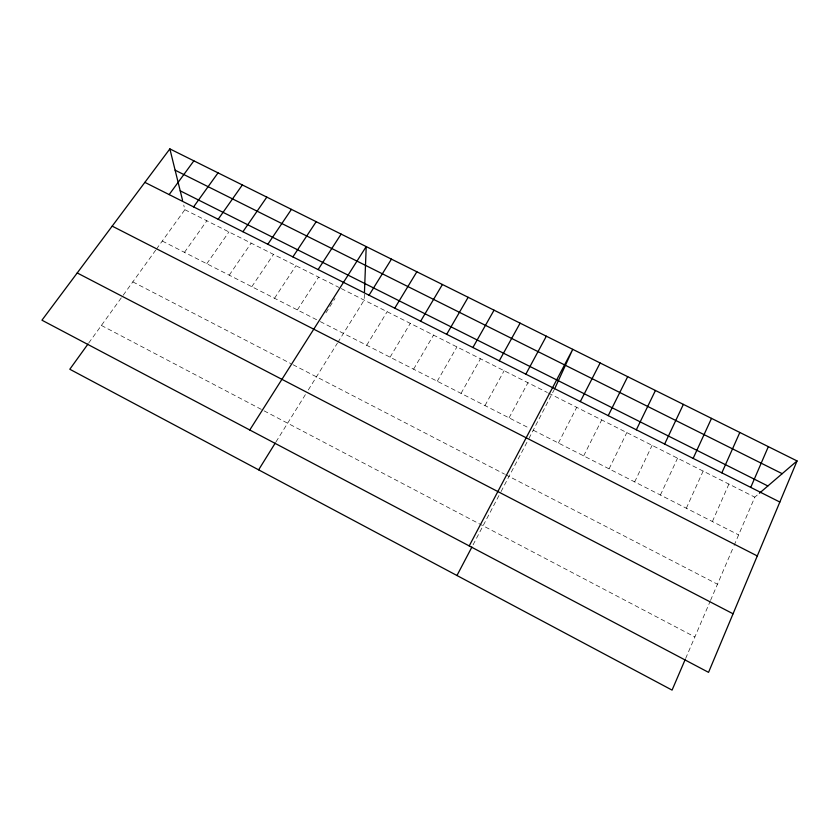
<?xml version="1.0" encoding="UTF-8"?>
<svg xmlns="http://www.w3.org/2000/svg" width="839" height="839" viewBox="0 0 839 839"><rect width="100%" height="100%" fill="white"/><g stroke="black" fill="none" stroke-linecap="round" stroke-linejoin="round"><path stroke-width="0.63" stroke-dasharray="4.2 3.15" d="M364.378 294.279L364.157 300.121L338.096 342.018M685.631 658.489L710.035 601.573M710.528 600.42L733.632 546.546M734.135 545.381L754.806 497.16L759.4 493.227M712.395 521.533L728.892 484.082M686.323 508.245L703.134 471.099M554.537 389.034L528.476 439.374M660.419 495.031L677.545 458.188M634.672 481.911L652.102 445.352M609.093 468.865L626.817 432.599M583.671 455.902L601.689 419.93M558.407 443.013L576.718 407.334M473.081 544.815L500.474 492.671M501.051 491.591L527.878 440.517M509.063 417.853L527.941 382.731M484.984 405.583L504.134 370.723M461.051 393.376L480.464 358.777M437.245 381.242L456.93 346.916M413.596 369.181L433.532 335.107M390.072 357.183L410.271 323.382M366.695 345.259L387.146 311.72M275.989 441.901L306.948 392.107M308.312 389.925L337.425 343.099M325.931 312.821L335.013 298.495M297.373 309.916L318.568 277.122M274.531 298.264L295.968 265.722M251.815 286.686L273.493 254.395M229.236 275.171L251.155 243.121M206.793 263.729L228.932 231.921M184.465 252.35L206.845 220.772M88.724 343.015L122.463 296.23M123.207 295.202L155.697 250.148M156.432 249.131L184.874 209.698L183.731 205.041M184.874 209.698L339.019 287.441M341.295 288.585L547.332 392.505M548.465 393.082L754.806 497.16M162.273 241.034L318.044 320.456M320.341 321.631L529.829 428.446M533.289 430.208L738.624 534.904M132.814 281.883L290.797 363.581M293.021 364.724L504.543 474.108M505.665 474.685L717.481 584.217M101.393 325.448L694.87 636.948"/><path stroke-width="1.26" d="M364.472 291.951L366.213 246.582L249.77 429.988M797.05 460.936L708.546 672.354L41.95 320.194L169.866 148.891L797.05 460.936L759.4 493.227M685.117 659.685L672.07 690.109L69.805 369.244L87.98 344.053M750.737 487.396L768.335 446.652M721.844 472.85L739.83 432.463M555.072 387.88L572.743 349.339L469.221 545.927M693.14 458.409L711.503 418.378M664.645 444.051L683.376 404.377M636.34 429.809L655.437 390.481M608.223 415.651L627.687 376.669M580.305 401.598L600.126 362.962M456.961 575.502L471.906 547.059M525.843 374.173L546.346 336.198M499.278 360.801L520.107 323.151M472.892 347.514L494.045 310.189M446.673 334.321L468.152 297.3M420.633 321.201L442.426 284.494M394.75 308.175L416.857 271.784M258.622 469.83L275.297 443.002M369.034 295.234L391.456 259.136M318.107 269.592L341.127 234.102M292.884 256.891L316.198 221.695M267.819 244.275L291.427 209.372M242.922 231.732L266.812 197.123M218.171 219.273L242.345 184.958M193.589 206.897L218.035 172.865M169.153 194.596L193.872 160.836M175.12 170.191L782.179 473.678M180.217 190.831L767.853 485.97M144.864 182.367L779.84 502.047M112.195 226.131L757.281 555.942M77.23 272.958L733.066 613.791M169.866 148.891L182.577 200.395"/></g></svg>
